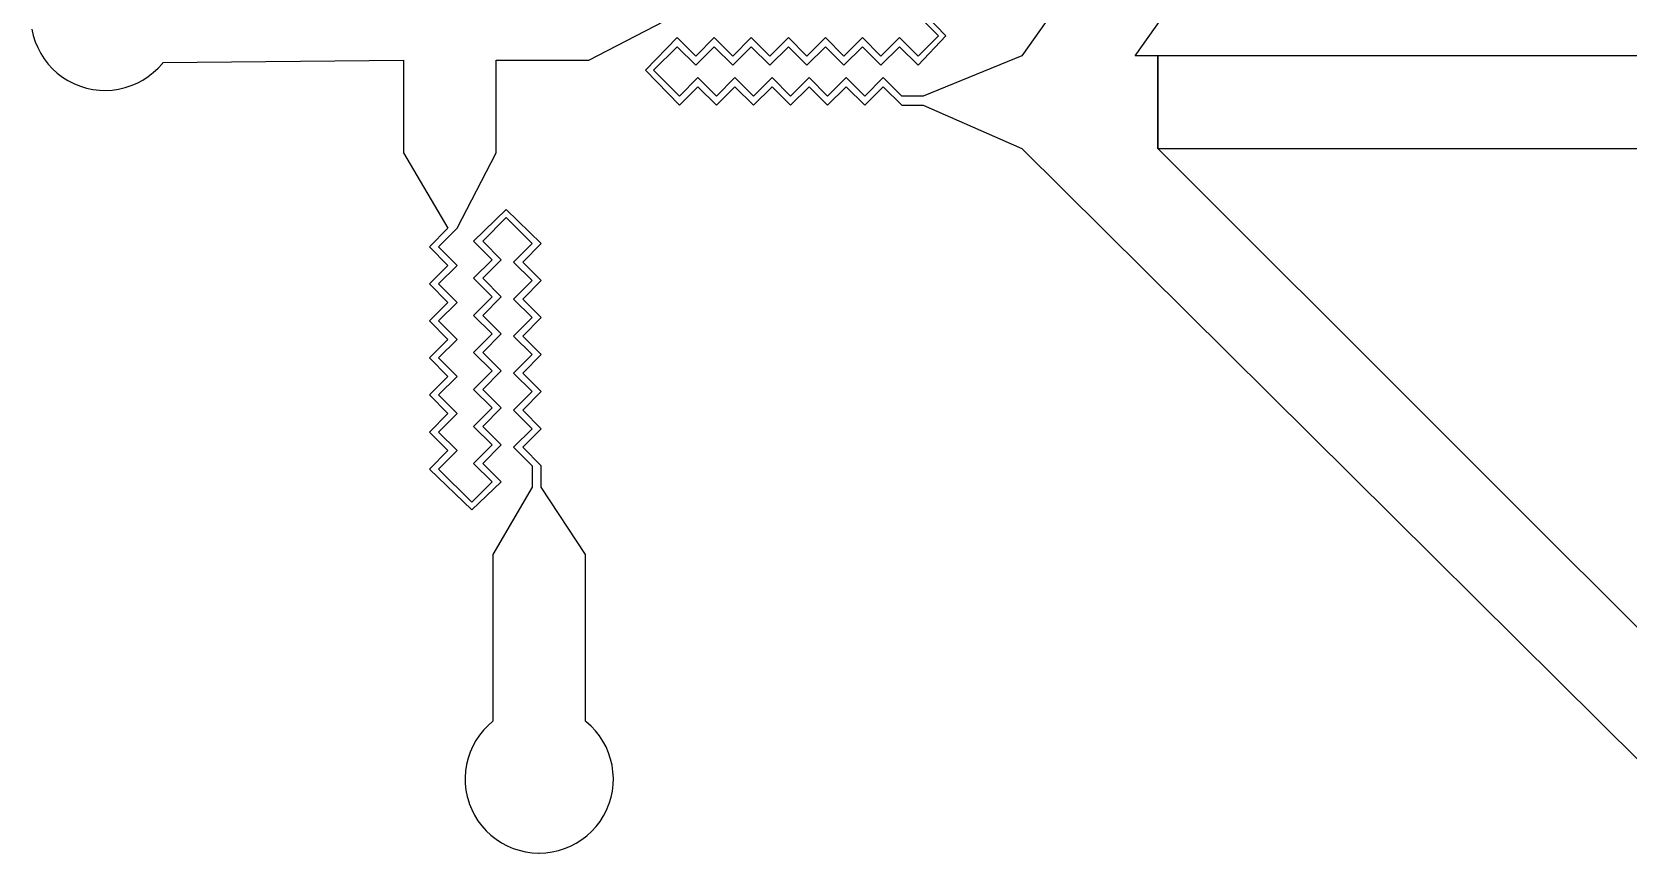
# Model space of a CAD drawing. Extents: x -11.9 to 24.9, y -7.6 to 11.7.
# Drawn here: x -10.69 to 6.54, y -7.61 to 1.26 of the extents above; entities that cross this region are included whole.
import ezdxf

# ---------------------------------------------------------------- set-up
doc = ezdxf.new("R2010")
doc.units = 13
doc.layers.add('1', color=91, linetype='CONTINUOUS')

msp = doc.modelspace()

# ---------------------------------------------------------------- linework, layer by layer
at = {"layer": '1'}
for points in [[(7.57, 11.692), (0, 1), (-1.063, 0.567), (-1.296, 0.567), (-1.496, 0.767), (-1.696, 0.567), (-1.896, 0.767), (-2.096, 0.567), (-2.296, 0.767), (-2.496, 0.567), (-2.696, 0.767), (-2.896, 0.567), (-3.096, 0.767), (-3.296, 0.567), (-3.496, 0.767), (-3.696, 0.567), (-3.974, 0.846), (-3.72, 1.1), (-3.52, 0.9), (-3.32, 1.1), (-3.12, 0.9), (-2.92, 1.1), (-2.72, 0.9), (-2.52, 1.1), (-2.32, 0.9), (-2.12, 1.1), (-1.92, 0.9), (-1.72, 1.1), (-1.52, 0.9), (-1.32, 1.1), (-1.12, 0.9), (-0.82, 1.218), (-1.26, 1.675)], [(7.57, -6.096), (1.467, -0.001), (1.467, 1), (1.225, 1), (7.57, 9.962)], [(-1.26, 1.575), (-0.9, 1.218), (-1.12, 0.999), (-1.32, 1.198), (-1.52, 0.999), (-1.72, 1.198), (-1.92, 0.999), (-2.12, 1.198), (-2.32, 0.999), (-2.52, 1.198), (-2.72, 0.999), (-2.92, 1.198), (-3.12, 0.999), (-3.32, 1.198), (-3.52, 0.999), (-3.72, 1.198), (-4.061, 0.846), (-3.696, 0.468), (-3.496, 0.667), (-3.296, 0.468), (-3.096, 0.667), (-2.896, 0.468), (-2.696, 0.667), (-2.496, 0.468), (-2.296, 0.667), (-2.096, 0.468), (-1.896, 0.667), (-1.696, 0.468), (-1.496, 0.667), (-1.296, 0.468), (-1.063, 0.468), (0, -0.001), (7.57, -7.51)], [(-10.685, 1.289), (-10.67, 1.221), (-10.649, 1.154), (-10.622, 1.09), (-10.589, 1.028), (-10.552, 0.968), (-10.509, 0.913), (-10.462, 0.862), (-10.411, 0.815), (-10.355, 0.772), (-10.296, 0.735), (-10.234, 0.702), (-10.17, 0.676), (-10.162, 0.673), (-10.095, 0.653), (-10.027, 0.637), (-9.957, 0.63), (-9.887, 0.627), (-9.818, 0.631), (-9.749, 0.642), (-9.68, 0.658), (-9.614, 0.68), (-9.55, 0.707), (-9.488, 0.74), (-9.43, 0.778), (-9.375, 0.821), (-9.324, 0.869), (-9.277, 0.92), (-9.272, 0.928), (-6.673, 0.953), (-6.673, -0.047), (-6.195, -0.86), (-6.395, -1.061), (-6.195, -1.261), (-6.395, -1.46), (-6.195, -1.661), (-6.395, -1.861), (-6.195, -2.061), (-6.395, -2.261), (-6.195, -2.461), (-6.395, -2.661), (-6.195, -2.861), (-6.395, -3.061), (-6.195, -3.261), (-6.395, -3.461), (-5.937, -3.901), (-5.619, -3.6), (-5.819, -3.401), (-5.619, -3.201), (-5.819, -3.001), (-5.619, -2.801), (-5.819, -2.6), (-5.619, -2.401), (-5.819, -2.201), (-5.619, -2.001), (-5.819, -1.801), (-5.619, -1.601), (-5.819, -1.401), (-5.619, -1.2), (-5.819, -1), (-5.565, -0.746), (-5.286, -1.025), (-5.486, -1.225), (-5.286, -1.425), (-5.486, -1.625), (-5.286, -1.825), (-5.486, -2.025), (-5.286, -2.225), (-5.486, -2.425), (-5.286, -2.625), (-5.486, -2.825), (-5.286, -3.025), (-5.486, -3.225), (-5.286, -3.425), (-5.286, -3.658), (-5.709, -4.383), (-5.709, -6.183), (-5.762, -6.229), (-5.81, -6.279), (-5.854, -6.334), (-5.893, -6.392), (-5.926, -6.453), (-5.954, -6.517), (-5.977, -6.582), (-5.994, -6.651), (-6.004, -6.72), (-6.009, -6.79), (-6.007, -6.86), (-6, -6.928), (-5.986, -6.997), (-5.967, -7.065), (-5.964, -7.073), (-5.938, -7.138), (-5.906, -7.199), (-5.87, -7.259), (-5.828, -7.315), (-5.781, -7.367), (-5.73, -7.415), (-5.675, -7.457), (-5.617, -7.496), (-5.555, -7.529), (-5.491, -7.557), (-5.424, -7.577), (-5.356, -7.593), (-5.287, -7.604), (-5.217, -7.608), (-5.209, -7.608), (-5.139, -7.605), (-5.07, -7.596), (-5.002, -7.581), (-4.935, -7.56), (-4.871, -7.533), (-4.809, -7.501), (-4.75, -7.463), (-4.694, -7.42), (-4.643, -7.372), (-4.596, -7.322), (-4.553, -7.267), (-4.516, -7.207), (-4.484, -7.146), (-4.457, -7.081), (-4.454, -7.073), (-4.434, -7.005), (-4.419, -6.938), (-4.411, -6.869), (-4.409, -6.799), (-4.413, -6.729), (-4.423, -6.66), (-4.438, -6.592), (-4.46, -6.526), (-4.488, -6.461), (-4.521, -6.4), (-4.559, -6.34), (-4.602, -6.287), (-4.65, -6.236), (-4.702, -6.189), (-4.709, -6.183), (-4.709, -4.383), (-5.187, -3.658), (-5.187, -3.425), (-5.387, -3.225), (-5.187, -3.025), (-5.387, -2.825), (-5.187, -2.625), (-5.387, -2.425), (-5.187, -2.225), (-5.387, -2.025), (-5.187, -1.825), (-5.387, -1.625), (-5.187, -1.425), (-5.387, -1.225), (-5.187, -1.025), (-5.565, -0.658), (-5.918, -1), (-5.718, -1.2), (-5.918, -1.401), (-5.718, -1.601), (-5.918, -1.801), (-5.718, -2.001), (-5.918, -2.201), (-5.718, -2.401), (-5.918, -2.6), (-5.718, -2.801), (-5.918, -3.001), (-5.718, -3.201), (-5.918, -3.401), (-5.718, -3.6), (-5.937, -3.82), (-6.296, -3.461), (-6.096, -3.261), (-6.296, -3.061), (-6.096, -2.861), (-6.296, -2.661), (-6.096, -2.461), (-6.296, -2.261), (-6.096, -2.061), (-6.296, -1.861), (-6.096, -1.661), (-6.296, -1.46), (-6.096, -1.261), (-6.296, -1.061), (-6.096, -0.86), (-5.673, -0.047), (-5.673, 0.953), (-4.673, 0.953), (-3.86, 1.376)], [(12.924, 1), (1.467, 1), (1.467, -0.001), (13.674, -0.001)]]:
    msp.add_lwpolyline(points, dxfattribs=at)

doc.saveas('drawing.dxf')
